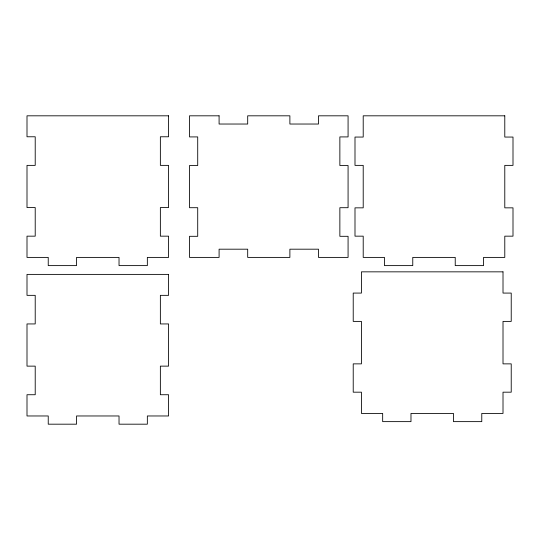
<?xml version="1.0" encoding="UTF-8"?>
<svg xmlns="http://www.w3.org/2000/svg" width="540" height="540" viewBox="0 0 540 540"><rect width="100%" height="100%" fill="white"/><g stroke="black" fill="none" stroke-linecap="round" stroke-linejoin="round"><path stroke-width="0.81" d="M168.581 115.817L27 115.817L27 136.775L35.215 136.775L35.215 165.375L27 165.375L27 207.562L35.215 207.562L35.215 236.162L27 236.162L27 257.398L48.236 257.398L48.236 265.613L76.552 265.613L76.552 257.398L119.03 257.398L119.03 265.613L147.346 265.613L147.346 257.398L168.581 257.398L168.581 236.162L160.367 236.162L160.367 207.562L168.581 207.562L168.581 165.375L160.367 165.375L160.367 136.775L168.581 136.775L168.581 115.817M219.091 115.817L189.506 115.817L189.506 136.917L197.714 136.917L197.714 165.51L189.506 165.51L189.506 207.704L197.714 207.704L197.714 236.304L189.506 236.304L189.506 257.398L219.091 257.398L219.091 249.19L247.691 249.19L247.691 257.398L289.885 257.398L289.885 249.19L318.485 249.19L318.485 257.398L348.077 257.398L348.077 236.304L339.863 236.304L339.863 207.704L348.077 207.704L348.077 165.51L339.863 165.51L339.863 136.917L348.077 136.917L348.077 115.817L318.485 115.817L318.485 124.031L289.885 124.031L289.885 115.817L247.691 115.817L247.691 124.031L219.091 124.031L219.091 115.817M504.785 115.817L363.211 115.817L363.211 137.059L354.996 137.059L354.996 165.375L363.211 165.375L363.211 207.846L354.996 207.846L354.996 236.162L363.211 236.162L363.211 257.398L384.446 257.398L384.446 265.613L412.763 265.613L412.763 257.398L455.233 257.398L455.233 265.613L483.55 265.613L483.55 257.398L504.785 257.398L504.785 236.162L513 236.162L513 207.846L504.785 207.846L504.785 165.375L513 165.375L513 137.059L504.785 137.059L504.785 115.817M503.01 271.843L361.429 271.843L361.429 293.078L353.221 293.078L353.221 321.394L361.429 321.394L361.429 363.865L353.221 363.865L353.221 392.182L361.429 392.182L361.429 413.424L382.664 413.424L382.664 421.632L410.981 421.632L410.981 413.424L453.458 413.424L453.458 421.632L481.775 421.632L481.775 413.424L503.01 413.424L503.01 392.182L511.225 392.182L511.225 363.865L503.01 363.865L503.01 321.394L511.225 321.394L511.225 293.078L503.01 293.078L503.01 271.843M168.581 274.388L27 274.388L27 295.346L35.215 295.346L35.215 323.939L27 323.939L27 366.133L35.215 366.133L35.215 394.733L27 394.733L27 415.969L48.236 415.969L48.236 424.183L76.552 424.183L76.552 415.969L119.03 415.969L119.03 424.183L147.346 424.183L147.346 415.969L168.581 415.969L168.581 394.733L160.367 394.733L160.367 366.133L168.581 366.133L168.581 323.939L160.367 323.939L160.367 295.346L168.581 295.346L168.581 274.388"/></g></svg>
